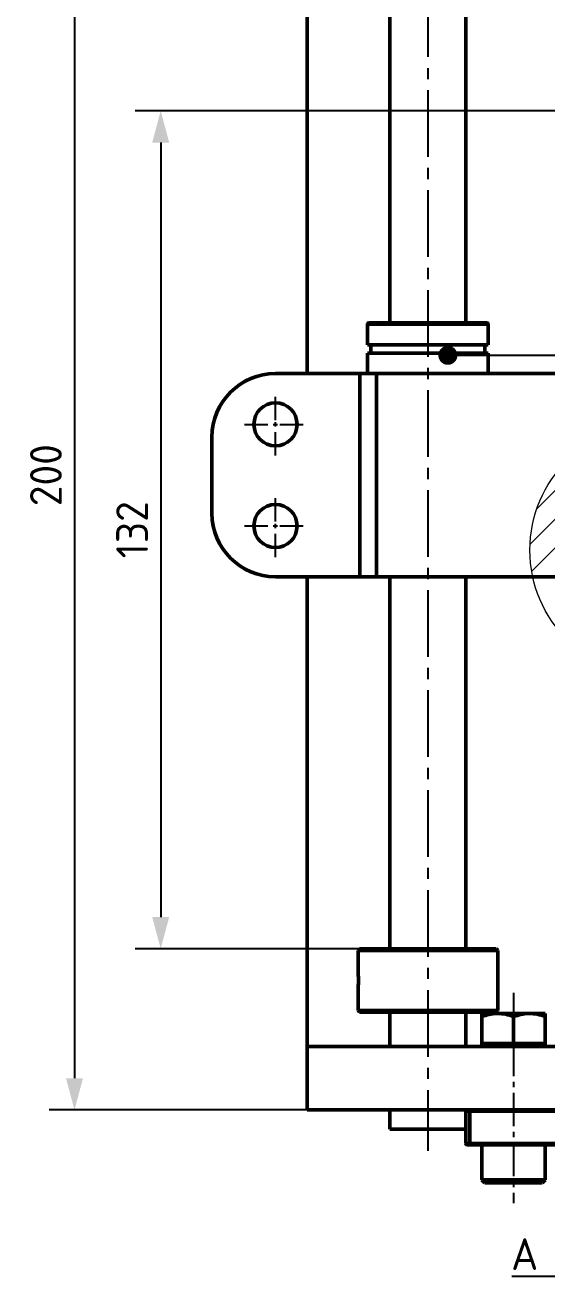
# Model space of a CAD drawing. Header units: millimetres. Extents: x -190 to 12889, y -227 to 3957.
# Drawn here: x 1997.7 to 2079.9, y 1951.3 to 2149 of the extents above; entities that cross this region are included whole.
import ezdxf
from ezdxf import colors
from ezdxf.entities.mleader import LeaderData, LeaderLine
from ezdxf.math import Vec2, Vec3

# ---------------------------------------------------------------- set-up
doc = ezdxf.new("R2010")
doc.units = ezdxf.units.MM
doc.header["$LTSCALE"] = 0.7
doc.header["$PDMODE"] = 35
doc.header["$PDSIZE"] = -4
doc.linetypes.add('CENTER2', pattern=[1.125, 0.75, -0.125, 0.125, -0.125])
doc.layers.get('0').update_dxf_attribs({"color": 255})
for name, color, linetype, lineweight in [('AM_5', 10, 'Continuous', 25), ('CON', 7, 'Continuous', 50), ('DIM', 94, 'Continuous', 25), ('TEXT', 7, 'Continuous', 25)]:
    doc.layers.add(name, color=color, linetype=linetype, lineweight=lineweight)
doc.styles.add('TCVN-7284', font='tcvn+7284-2003r.ttf')
doc.styles.add('TCVN7824', font='tcvn+7284-2003r.ttf', dxfattribs={"height": 3.5})
doc.dimstyles.new('TCVN_ISO-25_RadiusDia', dxfattribs={"dimtxt": 2.5, "dimasz": 2.5, "dimexe": 2, "dimexo": 0, "dimgap": 1, "dimtad": 1, "dimtoh": 1, "dimtxsty": 'TCVN-7284', "dimblk": 'Arrow', "dimcen": 0, "dimclrd": 256, "dimclre": 256, "dimclrt": 256, "dimadec": 0, "dimazin": 0, "dimtfac": 1, "dimtofl": 0, "dimtmove": 1, "dimatfit": 0, "dimldrblk": 'Arrow', "dimfxl": 1, "dimlwd": -1, "dimlwe": -1, "dimarcsym": 0})

# ---------------------------------------------------------------- blocks, each defined once
blk = doc.blocks.new('Arrow')
at = {"layer": 'DIM'}
blk.add_solid([(-1, 0.268), (-1, -0.268), (0, 0)], dxfattribs=at)
blk = doc.blocks.new('*D865')
at = {"layer": 'Defpoints', "color": 0, "ltscale": 0.2, "transparency": 16777216}
for p in [(2042.16, 2178.07), (2005.5, 1978.07), (2042.16, 1978.07)]:
    blk.add_point(p, dxfattribs=at)
at = {"layer": 'DIM', "ltscale": 0.2, "transparency": 16777216}
for p, q in [((2042.16, 2178.07), (2001.5, 2178.07)), ((2005.5, 2173.07), (2005.5, 1983.07)), ((2042.16, 1978.07), (2001.5, 1978.07))]:
    blk.add_line(p, q, dxfattribs=at)
at = {"layer": 'DIM', "ltscale": 0.2, "transparency": 16777216, "xscale": 5.000000000000284, "yscale": 5.000000000000284, "zscale": 5.000000000000284}
for p, rotation in [((2005.5, 2178.07), 90), ((2005.5, 1978.07), 270)]:
    blk.add_blockref('Arrow', p, dxfattribs=dict(at, rotation=rotation))
at = {"layer": 'DIM', "ltscale": 0.2, "transparency": 16777216, "insert": (2001, 2078.07), "char_height": 5, "attachment_point": 5, "rotation": 90, "style": 'TCVN-7284'}
blk.add_mtext('200', dxfattribs=at)
blk = doc.blocks.new('*D866')
at = {"layer": 'Defpoints', "color": 0, "ltscale": 0.2, "transparency": 16777216}
for p in [(2084.86, 2135.47), (2019.08, 2003.47), (2071.91, 2003.47)]:
    blk.add_point(p, dxfattribs=at)
at = {"layer": 'DIM', "ltscale": 0.2, "transparency": 16777216}
for p, q in [((2084.86, 2135.47), (2015.08, 2135.47)), ((2019.08, 2130.47), (2019.08, 2008.47)), ((2071.91, 2003.47), (2015.08, 2003.47))]:
    blk.add_line(p, q, dxfattribs=at)
at = {"layer": 'DIM', "ltscale": 0.2, "transparency": 16777216, "xscale": 5.000000000000284, "yscale": 5.000000000000284, "zscale": 5.000000000000284}
for p, rotation in [((2019.08, 2135.47), 90), ((2019.08, 2003.47), 270)]:
    blk.add_blockref('Arrow', p, dxfattribs=dict(at, rotation=rotation))
at = {"layer": 'DIM', "ltscale": 0.2, "transparency": 16777216, "insert": (2014.58, 2069.47), "char_height": 5, "attachment_point": 5, "rotation": 90, "style": 'TCVN-7284'}
blk.add_mtext('132', dxfattribs=at)
blk = doc.blocks.new('_Dot')
at = {"color": 0, "linetype": 'ByBlock', "lineweight": -2}
blk.add_line((-0.5, 0), (-1, 0), dxfattribs=at)
at = {"color": 0, "linetype": 'ByBlock', "const_width": 0.5}
blk.add_lwpolyline([(-0.25, 0, 1), (0.25, 0, 1)], format="xyb", close=True, dxfattribs=at)
blk = doc.blocks.new('*U838')
at = {"layer": 'AM_5', "color": 0, "linetype": 'CENTER2', "ltscale": 7, "transparency": 16777216}
for p, q in [((0, 0.68), (0, 4.9)), ((-4.9, 0), (-0.68, 0)), ((0.68, 0), (4.9, 0)), ((0, -4.9), (0, -0.68))]:
    blk.add_line(p, q, dxfattribs=at)
at = {"layer": 'AM_5', "color": 0, "linetype": 'Continuous', "ltscale": 7, "transparency": 16777216}
for p, q in [((-0.34, 0), (0.34, 0)), ((0, -0.34), (0, 0.34))]:
    blk.add_line(p, q, dxfattribs=at)
blk = doc.blocks.new('*U839')
at = {"layer": 'AM_5', "color": 0, "linetype": 'CENTER2', "ltscale": 7, "transparency": 16777216}
for p, q in [((0, 0.68), (0, 4.9)), ((-4.9, 0), (-0.68, 0)), ((0.68, 0), (4.9, 0)), ((0, -4.9), (0, -0.68))]:
    blk.add_line(p, q, dxfattribs=at)
at = {"layer": 'AM_5', "color": 0, "linetype": 'Continuous', "ltscale": 7, "transparency": 16777216}
for p, q in [((-0.34, 0), (0.34, 0)), ((0, -0.34), (0, 0.34))]:
    blk.add_line(p, q, dxfattribs=at)
blk = doc.blocks.new('*U846')
at = {"layer": 'AM_5', "color": 0, "linetype": 'CENTER2', "ltscale": 20, "transparency": 16777216}
blk.add_line((0, 40.14), (0, -158.43), dxfattribs=at)
blk = doc.blocks.new('*U860')
at = {"layer": 'AM_5', "color": 0, "linetype": 'CENTER2', "ltscale": 10, "transparency": 16777216}
blk.add_line((0, 26.81), (0, -6.35), dxfattribs=at)

msp = doc.modelspace()

# ---------------------------------------------------------------- hatches: boundary and pattern name
at = {"linetype": 'Continuous', "lineweight": 18}
h = msp.add_hatch(dxfattribs=at)
h.set_pattern_fill('ANSI31', color=92, style=0)
h.set_pattern_definition([(45, (-1605.9523, -1440.91), (-2.245064, 2.245064), [])])
edge = h.paths.add_edge_path()
edge.add_line((2077.6903, 2062.0693), (2085.1588, 2062.0693))
edge.add_line((2085.1588, 2062.0693), (2085.1588, 2067.0693))
edge.add_line((2085.1588, 2067.0693), (2095.1588, 2067.0693))
edge.add_line((2095.1588, 2067.0693), (2095.1601, 2086.0826))
edge.add_arc((2097.1593, 2066.2668), 19.9163, 95.761011, 192.166746)

# ---------------------------------------------------------------- linework, layer by layer
at = {"color": 7, "linetype": 'Continuous', "lineweight": 18}
msp.add_circle((2097.1588, 2066.2669), 19.9159, dxfattribs=at)
msp.add_circle((2097.1588, 2066.2669), 19.9159, dxfattribs=at)
at = {"color": 7, "linetype": 'Continuous', "lineweight": 25}
for centre, radius, start, end in [((2037.1588, 2072.0693), 10, 180, 270), ((2065.3831, 1998.4691), 15.2237, 176.055236, 183.90224)]:
    msp.add_arc(centre, radius, start, end, dxfattribs=at)
at = {"layer": 'CON', "color": 7, "linetype": 'Continuous'}
for p, q in [((2042.1588, 2094.0693), (2042.1588, 2168.0693)), ((2055.1588, 2158.0693), (2055.1588, 2102.0693)), ((2067.1588, 2102.0693), (2067.1588, 2158.0693)), ((2051.6588, 2101.8693), (2051.6588, 2098.6193)), ((2051.8588, 2102.0693), (2058.0357, 2102.0693)), ((2058.0357, 2102.0693), (2070.4588, 2102.0693)), ((2070.6588, 2098.6193), (2070.6588, 2101.8693)), ((2051.6588, 2098.6193), (2070.6588, 2098.6193)), ((2051.6588, 2097.2693), (2051.6588, 2094.0693)), ((2051.6588, 2097.2693), (2057.9685, 2097.2693)), ((2052.1588, 2098.6193), (2052.1588, 2097.2693)), ((2057.9685, 2097.2693), (2070.6588, 2097.2693)), ((2070.1588, 2097.2693), (2070.1588, 2098.6193)), ((2070.6588, 2094.0693), (2070.6588, 2097.2693)), ((2037.1588, 2094.0693), (2050.4255, 2094.0693)), ((2050.4255, 2062.0693), (2050.4255, 2094.0693)), ((2050.4255, 2094.0693), (2053.0708, 2094.0693)), ((2053.0708, 2094.0693), (2053.0708, 2062.0693)), ((2053.0708, 2094.0693), (2097.1588, 2094.0693)), ((2027.1588, 2072.0693), (2027.1588, 2084.0693)), ((2027.1588, 2072.0693), (2027.1588, 2084.0693)), ((2050.4255, 2062.0693), (2037.1588, 2062.0693)), ((2042.1588, 1988.0693), (2042.1588, 2062.0693)), ((2053.0708, 2062.0693), (2050.4255, 2062.0693)), ((2078.7909, 2062.0693), (2053.0708, 2062.0693)), ((2055.1588, 2062.0693), (2055.1588, 2003.4693)), ((2067.1588, 2003.4693), (2067.1588, 2062.0693)), ((2078.9005, 2062.0693), (2078.7909, 2062.0693)), ((2078.9005, 2062.0693), (2085.1588, 2062.0693)), ((2050.4088, 2003.4693), (2050.1588, 2003.2193)), ((2050.1588, 2003.2193), (2050.1588, 2000.6521)), ((2050.1588, 2003.2193), (2072.1588, 2003.2193)), ((2071.9088, 2003.4693), (2050.4088, 2003.4693)), ((2072.1588, 2003.2193), (2071.9088, 2003.4693)), ((2072.1588, 1993.7193), (2072.1588, 2003.2193)), ((2050.1588, 1996.2874), (2050.1588, 1993.7193)), ((2050.1588, 1993.7193), (2050.4088, 1993.4693)), ((2072.1588, 1993.7193), (2050.1588, 1993.7193)), ((2050.4088, 1993.4693), (2071.9088, 1993.4693)), ((2055.1588, 1993.4693), (2055.1588, 1988.0693)), ((2067.1588, 1988.0693), (2067.1588, 1993.4693)), ((2069.6588, 1993.2693), (2072.1588, 1993.2693)), ((2069.6588, 1988.5693), (2069.6588, 1992.8227)), ((2071.9088, 1993.4693), (2072.1588, 1993.7193)), ((2072.1588, 1993.2693), (2077.1588, 1993.2693)), ((2074.6588, 1988.5693), (2074.6588, 1992.8227)), ((2077.1588, 1993.2693), (2079.6588, 1993.2693)), ((2079.6588, 1988.5693), (2079.6588, 1992.8227)), ((2069.6588, 1988.5693), (2069.6588, 1988.0693)), ((2069.6588, 1988.5693), (2072.1588, 1988.5693)), ((2072.1588, 1988.5693), (2074.6588, 1988.5693)), ((2074.6588, 1988.5693), (2077.1588, 1988.5693)), ((2077.1588, 1988.5693), (2079.6588, 1988.5693)), ((2079.6588, 1988.0693), (2079.6588, 1988.5693)), ((2042.1588, 1988.0693), (2042.1588, 1978.0693)), ((2042.1588, 1988.0693), (2152.1588, 1988.0693)), ((2042.1588, 1978.0693), (2084.3899, 1978.0693)), ((2055.1588, 1978.0693), (2055.1588, 1975.0693)), ((2067.1588, 1977.8693), (2067.1588, 1978.0693)), ((2067.1588, 1972.7693), (2067.1588, 1977.8693)), ((2067.7475, 1977.8693), (2067.1588, 1977.8693)), ((2067.7475, 1977.8693), (2067.7475, 1972.7693)), ((2081.8999, 1977.8693), (2067.7475, 1977.8693)), ((2055.1588, 1975.0693), (2061.1588, 1975.0693)), ((2061.1588, 1975.0693), (2067.1588, 1975.0693)), ((2067.1588, 1972.7693), (2067.7475, 1972.7693)), ((2067.7475, 1972.7693), (2081.8999, 1972.7693)), ((2067.8297, 1972.5693), (2067.3588, 1972.5693)), ((2081.9821, 1972.5693), (2067.8297, 1972.5693)), ((2069.6588, 1967.0693), (2069.6588, 1972.5693)), ((2069.6588, 1972.5693), (2079.6588, 1972.5693)), ((2079.6588, 1972.5693), (2079.6588, 1967.0693)), ((2070.1588, 1966.5693), (2069.6588, 1967.0693)), ((2069.6588, 1967.0693), (2079.6588, 1967.0693)), ((2079.6588, 1967.0693), (2079.1588, 1966.5693)), ((2070.1588, 1966.5693), (2079.1588, 1966.5693))]:
    msp.add_line(p, q, dxfattribs=at)
at = {"layer": 'CON', "color": 8, "linetype": 'Continuous'}
for p, q in [((2051.6588, 2101.8693), (2057.9685, 2101.8693)), ((2057.9685, 2101.8693), (2070.6588, 2101.8693))]:
    msp.add_line(p, q, dxfattribs=at)
at = {"layer": 'CON', "color": 7, "linetype": 'Continuous', "flags": 128}
for points in [[(2067.8297, 1978.0693), (2067.8137, 1978.0655), (2067.7983, 1978.0541), (2067.784, 1978.0356), (2067.7716, 1978.0107), (2067.7614, 1977.9804), (2067.7538, 1977.9459), (2067.7491, 1977.9083), (2067.7475, 1977.8693)], [(2067.8297, 1972.5693), (2067.8137, 1972.5732), (2067.7983, 1972.5845), (2067.784, 1972.603), (2067.7716, 1972.6279), (2067.7614, 1972.6582), (2067.7538, 1972.6928), (2067.7491, 1972.7303), (2067.7475, 1972.7693)]]:
    msp.add_lwpolyline(points, dxfattribs=at)
at = {"layer": 'CON', "color": 7, "linetype": 'Continuous'}
for centre in [(2037.1588, 2086.0693), (2037.1588, 2070.0693)]:
    msp.add_circle(centre, 3.4, dxfattribs=at)
for centre, radius, start, end in [((2051.8588, 2101.8693), 0.2, 90, 180), ((2070.4588, 2101.8693), 0.2, 0, 90), ((2037.1588, 2084.0693), 10, 90, 180), ((2037.1588, 2084.0693), 10, 90, 180), ((2037.1588, 2072.0693), 10, 180, 270), ((2067.3588, 1977.8693), 0.2, 90, 180), ((2067.3588, 1972.7693), 0.2, 180, 270)]:
    msp.add_arc(centre, radius, start, end, dxfattribs=at)
for points, knots in [([(2050.1675, 1996.2874), (2050.1655, 1996.3566), (2050.158, 1996.6106), (2050.1964, 1997.2381), (2050.2165, 1997.9223), (2050.2246, 1998.6521), (2050.2057, 1999.5416), (2050.1582, 2000.3264), (2050.1655, 2000.5814), (2050.1675, 2000.6521)], [0, 0, 0, 0, 0.07889832, 0.28967416, 0.39537304, 0.49992541, 0.71133498, 0.92004674, 1, 1, 1, 1]), ([(2072.1588, 1993.2693), (2072.0995, 1993.2689), (2071.2553, 1993.2625), (2070.428, 1993.0346), (2069.6588, 1992.8227)], [0, 0, 0, 0, 0.07020058, 1, 1, 1, 1]), ([(2069.6588, 1992.8227), (2069.6588, 1992.8902), (2069.6588, 1993.1519), (2069.6588, 1993.2193), (2069.6588, 1993.2693)], [0, 0, 0, 0, 0.25755135, 1, 1, 1, 1]), ([(2074.6588, 1992.8227), (2074.2527, 1992.9476), (2073.4333, 1993.1995), (2072.5862, 1993.2459), (2072.1588, 1993.2693)], [0, 0, 0, 0, 0.495457963, 1, 1, 1, 1]), ([(2077.1588, 1993.2693), (2077.0995, 1993.2689), (2076.2553, 1993.2625), (2075.428, 1993.0346), (2074.6588, 1992.8227)], [0, 0, 0, 0, 0.07020058, 1, 1, 1, 1]), ([(2079.6588, 1992.8227), (2079.2527, 1992.9476), (2078.4333, 1993.1995), (2077.5862, 1993.2459), (2077.1588, 1993.2693)], [0, 0, 0, 0, 0.49545796, 1, 1, 1, 1]), ([(2079.6588, 1992.8227), (2079.6588, 1992.8902), (2079.6588, 1993.1519), (2079.6588, 1993.2193), (2079.6588, 1993.2693)], [0, 0, 0, 0, 0.25755135, 1, 1, 1, 1])]:
    msp.add_open_spline(points, degree=3, knots=knots, dxfattribs=at)

# ---------------------------------------------------------------- block references
at = {"layer": 'AM_5', "linetype": 'CENTER2', "ltscale": 20}
msp.add_blockref('*U846', (2061.1588, 2130.0693), dxfattribs=at)
at = {"layer": 'AM_5', "linetype": 'CENTER2', "ltscale": 7}
for name, p in [('*U838', (2037.1588, 2086.0693)), ('*U839', (2037.1588, 2070.0693))]:
    msp.add_blockref(name, p, dxfattribs=at)
at = {"layer": 'AM_5', "linetype": 'CENTER2', "ltscale": 10}
msp.add_blockref('*U860', (2074.6588, 1969.7193), dxfattribs=at)

# ---------------------------------------------------------------- dimensions: what is measured, and where the dimension line sits
at = {"layer": 'DIM', "ltscale": 0.2}
for base, p1, p2, picture, middle in [((2005.5, 1978.0693), (2042.1588, 2178.0693), (2042.1588, 1978.0693), '*D865', (2001, 2078.0693)), ((2019.0832, 2003.4693), (2084.8588, 2135.4693), (2071.9088, 2003.4693), '*D866', (2014.5832, 2069.4693))]:
    dim = msp.add_linear_dim(base=base, p1=p1, p2=p2, angle=90, dimstyle='TCVN_ISO-25_RadiusDia', override={"dimscale": 2, "dimtmove": 1}, dxfattribs=at)
    dim.commit()
    dim.dimension.update_dxf_attribs({"geometry": picture, "text_midpoint": middle})

# ---------------------------------------------------------------- leaders
at = {"layer": 'AM_5', "ltscale": 0.2}
ml = msp.add_multileader_mtext('Standard', dxfattribs=at)
ml.set_content('5', color=256, style='TCVN7824')
ml.set_leader_properties()
ml.set_arrow_properties(name='DOT')
ml.build(insert=Vec2(0, 0))
ml.multileader.update_dxf_attribs({"text_left_attachment_type": 6, "text_right_attachment_type": 6, "dogleg_length": 0.36, "arrow_head_size": 3})
ctx = ml.context
ctx.base_point, ctx.char_height, ctx.arrow_head_size, ctx.plane_origin = Vec3(2198.1696, 2096.9539), 5, 3, Vec3(2133.4416, 2096.9539)
ctx.left_attachment, ctx.right_attachment, ctx.text_align_type = 6, 6, 2
notes = []
notes.append((ctx, [(0, (1, 1, 0), (2197.8096, 2096.9539), (1, 0), 0.36, [(0, [(2064.3136, 2096.9539)], 0, [])])]))
ctx.mtext.insert, ctx.mtext.alignment, ctx.mtext.flow_direction = Vec3(2202.6696, 2102.9539), 3, 5
at = {"layer": 'TEXT', "ltscale": 0.2}
ml = msp.add_multileader_mtext('Standard', dxfattribs=at)
ml.set_content('A', color=256, style='TCVN7824')
ml.set_leader_properties(color=84)
ml.set_arrow_properties(name='Arrow')
ml.build(insert=Vec2(0, 0))
ml.multileader.update_dxf_attribs({"text_left_attachment_type": 6, "text_right_attachment_type": 6, "dogleg_length": 0.36, "arrow_head_size": 6})
ctx = ml.context
ctx.base_point, ctx.char_height, ctx.arrow_head_size, ctx.landing_gap_size, ctx.plane_origin = Vec3(2071.06, 1951.8659), 5, 6, 4, Vec3(2087.6657, 1964.944)
ctx.left_attachment, ctx.right_attachment, ctx.text_align_type = 6, 6, 2
notes.append((ctx, [(1, (1, 1, 0), (2082.92, 1951.8659), (-1, 0), 0.36, [(0, [(2087.6657, 1964.944)], 0, [])])]))
ctx.mtext.insert, ctx.mtext.alignment, ctx.mtext.flow_direction = Vec3(2078.56, 1957.8659), 3, 5
for ctx, leaders in notes:
    for number, flags, end, landing, length, lines in leaders:
        leader = LeaderData()
        leader.index, (leader.has_last_leader_line, leader.has_dogleg_vector, leader.attachment_direction) = number, flags
        leader.last_leader_point, leader.dogleg_vector, leader.dogleg_length = Vec3(end), Vec3(landing), length
        for number, points, colour, breaks in lines:
            line = LeaderLine()
            line.index, line.vertices, line.color, line.breaks = number, Vec3.list(points), colors.encode_raw_color(colour), breaks
            leader.lines.append(line)
        ctx.leaders.append(leader)

doc.saveas('drawing.dxf')
